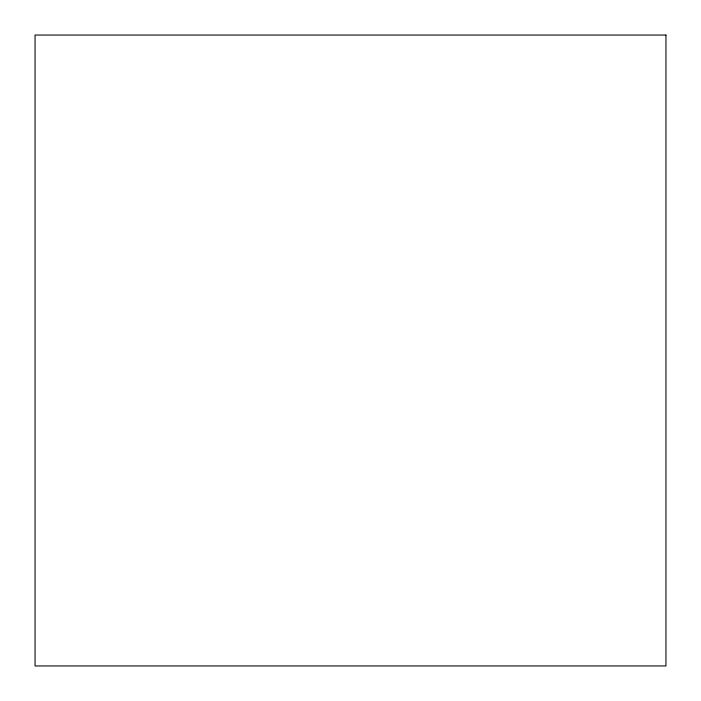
<?xml version="1.0" encoding="UTF-8"?>
<svg xmlns="http://www.w3.org/2000/svg" width="701" height="701" viewBox="0 0 701 701"><rect width="100%" height="100%" fill="white"/><g stroke="black" fill="none" stroke-linecap="round" stroke-linejoin="round"><path stroke-width="1.05" d="M665.95 35.05L35.05 35.05L35.05 665.95L665.95 665.95L665.95 35.05"/></g></svg>
